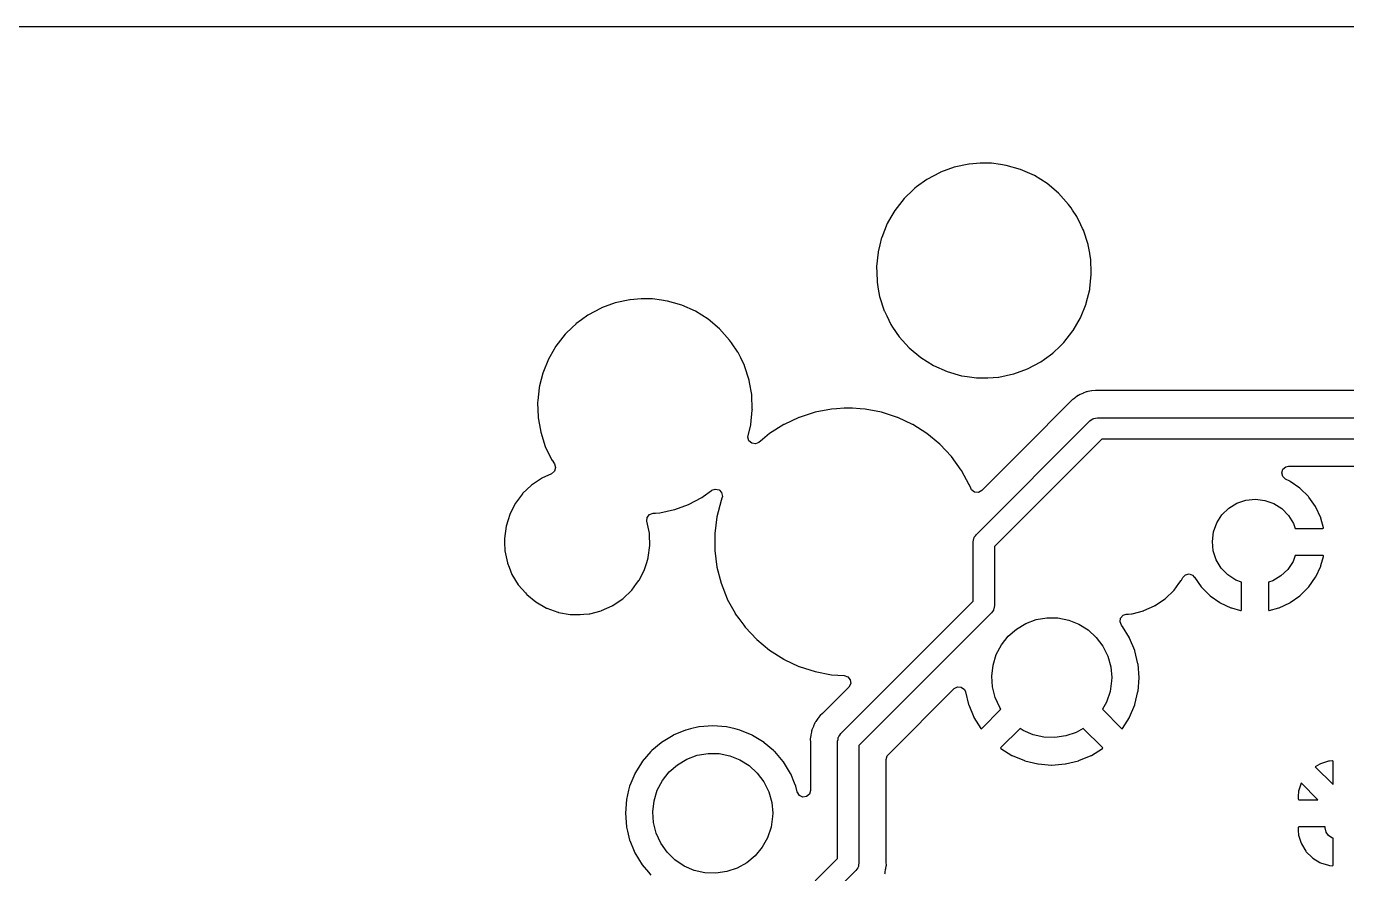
# Model space of a CAD drawing. Extents: x 3.12 to 9.98, y -5.38 to -1.32.
# Drawn here: x 4.094 to 5.068, y -2.044 to -1.42 of the extents above; entities that cross this region are included whole.
import ezdxf

# ---------------------------------------------------------------- set-up
doc = ezdxf.new("R2010")
doc.units = 0
doc.header["$MEASUREMENT"] = 0
doc.layers.add('BLACK', color=7, linetype='CONTINUOUS')

msp = doc.modelspace()

# ---------------------------------------------------------------- linework, layer by layer
at = {"layer": 'BLACK', "linetype": 'CONTINUOUS'}
for p, q in [((3.41035, -1.42002), (5.6972, -1.42002)), ((4.76776, -1.52759), (4.75799, -1.53278)), ((4.76792, -1.52753), (4.76776, -1.52759)), ((4.77799, -1.52386), (4.76792, -1.52753)), ((4.76792, -1.52753), (4.76792, -1.52753)), ((4.77815, -1.5238), (4.77799, -1.52386)), ((4.77799, -1.52386), (4.77799, -1.52386)), ((4.78897, -1.5215), (4.77815, -1.5238)), ((4.78914, -1.52149), (4.78897, -1.5215)), ((4.79715, -1.52093), (4.78914, -1.52149)), ((4.78914, -1.52149), (4.78914, -1.52149)), ((4.79724, -1.52093), (4.79715, -1.52093)), ((4.79715, -1.52093), (4.79715, -1.52093)), ((4.80553, -1.52093), (4.79724, -1.52093)), ((4.81226, -1.52187), (4.80553, -1.52093)), ((4.81631, -1.52244), (4.81226, -1.52187)), ((4.81648, -1.52246), (4.81631, -1.52244)), ((4.81631, -1.52244), (4.81631, -1.52244)), ((4.82711, -1.52551), (4.81648, -1.52246)), ((4.83721, -1.53001), (4.82711, -1.52551)), ((4.75041, -1.53829), (4.74905, -1.53928)), ((4.75785, -1.53288), (4.75041, -1.53829)), ((4.75799, -1.53278), (4.75785, -1.53288)), ((4.75785, -1.53288), (4.75785, -1.53288)), ((4.84659, -1.53587), (4.83721, -1.53001)), ((4.85506, -1.54298), (4.84659, -1.53587)), ((4.74109, -1.54696), (4.73428, -1.55567)), ((4.74816, -1.54013), (4.74109, -1.54696)), ((4.74892, -1.5394), (4.74816, -1.54013)), ((4.74905, -1.53928), (4.74892, -1.5394)), ((4.74892, -1.5394), (4.74892, -1.5394)), ((4.86246, -1.5512), (4.85506, -1.54298)), ((4.7342, -1.55582), (4.73144, -1.5606)), ((4.73428, -1.55567), (4.7342, -1.55582)), ((4.7342, -1.55582), (4.7342, -1.55582)), ((4.86426, -1.55385), (4.86246, -1.5512)), ((4.86527, -1.55535), (4.86426, -1.55385)), ((4.86855, -1.56022), (4.86527, -1.55535)), ((4.72875, -1.56525), (4.72461, -1.5755)), ((4.73144, -1.5606), (4.72875, -1.56525)), ((4.86865, -1.56037), (4.86855, -1.56022)), ((4.86855, -1.56022), (4.86855, -1.56022)), ((4.8702, -1.56355), (4.86865, -1.56037)), ((4.87281, -1.5689), (4.8702, -1.56355)), ((4.72457, -1.57567), (4.72324, -1.58099)), ((4.72461, -1.5755), (4.72457, -1.57567)), ((4.72457, -1.57567), (4.72457, -1.57567)), ((4.8735, -1.57031), (4.87281, -1.5689)), ((4.87691, -1.58082), (4.8735, -1.57031)), ((4.72192, -1.58641), (4.7208, -1.59706)), ((4.72194, -1.58624), (4.72192, -1.58641)), ((4.72192, -1.58641), (4.72192, -1.58641)), ((4.72324, -1.58099), (4.72194, -1.58624)), ((4.87694, -1.58099), (4.87691, -1.58082)), ((4.87802, -1.58712), (4.87694, -1.58099)), ((4.87812, -1.58766), (4.87802, -1.58712)), ((4.87883, -1.59171), (4.87812, -1.58766)), ((4.87884, -1.59189), (4.87883, -1.59171)), ((4.87918, -1.60155), (4.87884, -1.59189)), ((4.87884, -1.59189), (4.87884, -1.59189)), ((4.7208, -1.59706), (4.72078, -1.59723)), ((4.72078, -1.59723), (4.72079, -1.59741)), ((4.72079, -1.59741), (4.72092, -1.6011)), ((4.72079, -1.59741), (4.72079, -1.59741)), ((4.72092, -1.6011), (4.72117, -1.60829)), ((4.87812, -1.6132), (4.8792, -1.60294)), ((4.87922, -1.60277), (4.87918, -1.60155)), ((4.8792, -1.60294), (4.87922, -1.60277)), ((4.8792, -1.60294), (4.8792, -1.60294)), ((4.72117, -1.60829), (4.7212, -1.60846)), ((4.7212, -1.60846), (4.7212, -1.60846)), ((4.7212, -1.60846), (4.72213, -1.61376)), ((4.72213, -1.61376), (4.72309, -1.61918)), ((4.87552, -1.62398), (4.87802, -1.61393)), ((4.87802, -1.61393), (4.87806, -1.61376)), ((4.87802, -1.61393), (4.87802, -1.61393)), ((4.87806, -1.61376), (4.87812, -1.6132)), ((4.52799, -1.62386), (4.51792, -1.62753)), ((4.52815, -1.6238), (4.52799, -1.62386)), ((4.52799, -1.62386), (4.52799, -1.62386)), ((4.53897, -1.6215), (4.52815, -1.6238)), ((4.53914, -1.62149), (4.53897, -1.6215)), ((4.54715, -1.62093), (4.53914, -1.62149)), ((4.53914, -1.62149), (4.53914, -1.62149)), ((4.54724, -1.62093), (4.54715, -1.62093)), ((4.54715, -1.62093), (4.54715, -1.62093)), ((4.55553, -1.62093), (4.54724, -1.62093)), ((4.56226, -1.62187), (4.55553, -1.62093)), ((4.56631, -1.62244), (4.56226, -1.62187)), ((4.56648, -1.62246), (4.56631, -1.62244)), ((4.56631, -1.62244), (4.56631, -1.62244)), ((4.56665, -1.62251), (4.56648, -1.62246)), ((4.57102, -1.62377), (4.56665, -1.62251)), ((4.56665, -1.62251), (4.56665, -1.62251)), ((4.57711, -1.62551), (4.57102, -1.62377)), ((4.58721, -1.63001), (4.57711, -1.62551)), ((4.72309, -1.61918), (4.7265, -1.62969)), ((4.87125, -1.63475), (4.87539, -1.6245)), ((4.87539, -1.6245), (4.87552, -1.62398)), ((4.50785, -1.63288), (4.50317, -1.63629)), ((4.50799, -1.63278), (4.50785, -1.63288)), ((4.50785, -1.63288), (4.50785, -1.63288)), ((4.51776, -1.62759), (4.50799, -1.63278)), ((4.51792, -1.62753), (4.51776, -1.62759)), ((4.51792, -1.62753), (4.51792, -1.62753)), ((4.59659, -1.63587), (4.58721, -1.63001)), ((4.60506, -1.64298), (4.59659, -1.63587)), ((4.7265, -1.62969), (4.72658, -1.62985)), ((4.72658, -1.62985), (4.72658, -1.62985)), ((4.72658, -1.62985), (4.7283, -1.63339)), ((4.7283, -1.63339), (4.73135, -1.63963)), ((4.8658, -1.64418), (4.87116, -1.6349)), ((4.87116, -1.6349), (4.87125, -1.63475)), ((4.49665, -1.64159), (4.49109, -1.64696)), ((4.49892, -1.6394), (4.49665, -1.64159)), ((4.49905, -1.63928), (4.49892, -1.6394)), ((4.49892, -1.6394), (4.49892, -1.6394)), ((4.50317, -1.63629), (4.49905, -1.63928)), ((4.61246, -1.6512), (4.60506, -1.64298)), ((4.73135, -1.63963), (4.73145, -1.63978)), ((4.73145, -1.63978), (4.73145, -1.63978)), ((4.73145, -1.63978), (4.73267, -1.64159)), ((4.73267, -1.64159), (4.73754, -1.6488)), ((4.85891, -1.65304), (4.86572, -1.64433)), ((4.86572, -1.64433), (4.8658, -1.64418)), ((4.8658, -1.64418), (4.8658, -1.64418)), ((4.49109, -1.64696), (4.48428, -1.65567)), ((4.61379, -1.65316), (4.61246, -1.6512)), ((4.61855, -1.66022), (4.61379, -1.65316)), ((4.73754, -1.6488), (4.74494, -1.65702)), ((4.85618, -1.65567), (4.85891, -1.65304)), ((4.47972, -1.66359), (4.47875, -1.66525)), ((4.4842, -1.65582), (4.47972, -1.66359)), ((4.48428, -1.65567), (4.4842, -1.65582)), ((4.4842, -1.65582), (4.4842, -1.65582)), ((4.61865, -1.66037), (4.61855, -1.66022)), ((4.61855, -1.66022), (4.61855, -1.66022)), ((4.62061, -1.6644), (4.61865, -1.66037)), ((4.62338, -1.67006), (4.62061, -1.6644)), ((4.74494, -1.65702), (4.75341, -1.66413)), ((4.75341, -1.66413), (4.76279, -1.66999)), ((4.84472, -1.66525), (4.85081, -1.66082)), ((4.85081, -1.66082), (4.85095, -1.66072)), ((4.85081, -1.66082), (4.85081, -1.66082)), ((4.85095, -1.66072), (4.85111, -1.66057)), ((4.85111, -1.66057), (4.85618, -1.65567)), ((4.47875, -1.66525), (4.47461, -1.6755)), ((4.6235, -1.67031), (4.62338, -1.67006)), ((4.62691, -1.68082), (4.6235, -1.67031)), ((4.76279, -1.66999), (4.77289, -1.67449)), ((4.77289, -1.67449), (4.78352, -1.67754)), ((4.82201, -1.67614), (4.83208, -1.67247)), ((4.83208, -1.67247), (4.83224, -1.67241)), ((4.83208, -1.67247), (4.83208, -1.67247)), ((4.83224, -1.67241), (4.84201, -1.66722)), ((4.84201, -1.66722), (4.84472, -1.66525)), ((4.47457, -1.67567), (4.47228, -1.68486)), ((4.47461, -1.6755), (4.47457, -1.67567)), ((4.47457, -1.67567), (4.47457, -1.67567)), ((4.6272, -1.68245), (4.62691, -1.68082)), ((4.62878, -1.69143), (4.6272, -1.68245)), ((4.78352, -1.67754), (4.78369, -1.67756)), ((4.78369, -1.67756), (4.78369, -1.67756)), ((4.78369, -1.67756), (4.78774, -1.67813)), ((4.78774, -1.67813), (4.79447, -1.67907)), ((4.79447, -1.67907), (4.80276, -1.67907)), ((4.80276, -1.67907), (4.80285, -1.67907)), ((4.80285, -1.67907), (4.81086, -1.67851)), ((4.80285, -1.67907), (4.80285, -1.67907)), ((4.81086, -1.67851), (4.81103, -1.6785)), ((4.81086, -1.67851), (4.81086, -1.67851)), ((4.81103, -1.6785), (4.82185, -1.6762)), ((4.82185, -1.6762), (4.82201, -1.67614)), ((4.82201, -1.67614), (4.82201, -1.67614)), ((4.47192, -1.68641), (4.47095, -1.69566)), ((4.47194, -1.68624), (4.47192, -1.68641)), ((4.47192, -1.68641), (4.47192, -1.68641)), ((4.47228, -1.68486), (4.47194, -1.68624)), ((4.62883, -1.69171), (4.62878, -1.69143)), ((4.62884, -1.69189), (4.62883, -1.69171)), ((4.6292, -1.70224), (4.62884, -1.69189)), ((4.62884, -1.69189), (4.62884, -1.69189)), ((4.86716, -1.69383), (4.86625, -1.69446)), ((4.86737, -1.69368), (4.86716, -1.69383)), ((4.86913, -1.69233), (4.86737, -1.69368)), ((4.86936, -1.69215), (4.86913, -1.69233)), ((4.86913, -1.69233), (4.86913, -1.69233)), ((4.86964, -1.69203), (4.86936, -1.69215)), ((4.86973, -1.69197), (4.86964, -1.69203)), ((4.87031, -1.69165), (4.86973, -1.69197)), ((4.8704, -1.6916), (4.87031, -1.69165)), ((4.87065, -1.69143), (4.8704, -1.6916)), ((4.87093, -1.69133), (4.87065, -1.69143)), ((4.87234, -1.69079), (4.87093, -1.69133)), ((4.87093, -1.69133), (4.87093, -1.69133)), ((4.873, -1.69054), (4.87234, -1.69079)), ((4.87324, -1.69044), (4.873, -1.69054)), ((4.87555, -1.68943), (4.87324, -1.69044)), ((4.87584, -1.68938), (4.87555, -1.68943)), ((4.87594, -1.68935), (4.87584, -1.68938)), ((4.87658, -1.68918), (4.87594, -1.68935)), ((4.87669, -1.68915), (4.87658, -1.68918)), ((4.87697, -1.68904), (4.87669, -1.68915)), ((4.87946, -1.68874), (4.87697, -1.68904)), ((4.87972, -1.6887), (4.87946, -1.68874)), ((4.8822, -1.68827), (4.87972, -1.6887)), ((4.8825, -1.68829), (4.8822, -1.68827)), ((4.88447, -1.68843), (4.8825, -1.68829)), ((4.8825, -1.68829), (4.8825, -1.68829)), ((4.88481, -1.68844), (4.88447, -1.68843)), ((5.82038, -1.68844), (4.88481, -1.68844)), ((4.47095, -1.69566), (4.47078, -1.69723)), ((4.47078, -1.69723), (4.47079, -1.69741)), ((4.47079, -1.69741), (4.47079, -1.69741)), ((4.47079, -1.69741), (4.47114, -1.70767)), ((4.6281, -1.71343), (4.6292, -1.70294)), ((4.62922, -1.70277), (4.6292, -1.70224)), ((4.6292, -1.70294), (4.62922, -1.70277)), ((4.6292, -1.70294), (4.6292, -1.70294)), ((4.68763, -1.70206), (4.67545, -1.70439)), ((4.69131, -1.70183), (4.68763, -1.70206)), ((4.69683, -1.70149), (4.69131, -1.70183)), ((4.6969, -1.70148), (4.69683, -1.70149)), ((4.69683, -1.70149), (4.69683, -1.70149)), ((4.7031, -1.70148), (4.6969, -1.70148)), ((4.70317, -1.70149), (4.7031, -1.70148)), ((4.70869, -1.70183), (4.70317, -1.70149)), ((4.70317, -1.70149), (4.70317, -1.70149)), ((4.71237, -1.70206), (4.70869, -1.70183)), ((4.72455, -1.70439), (4.71237, -1.70206)), ((4.86326, -1.69729), (4.8307, -1.72985)), ((4.86345, -1.69709), (4.86326, -1.69729)), ((4.86489, -1.69548), (4.86345, -1.69709)), ((4.86509, -1.69525), (4.86489, -1.69548)), ((4.86489, -1.69548), (4.86489, -1.69548)), ((4.86561, -1.69489), (4.86509, -1.69525)), ((4.86625, -1.69446), (4.86561, -1.69489)), ((4.47114, -1.70767), (4.47117, -1.70829)), ((4.47117, -1.70829), (4.4712, -1.70846)), ((4.4712, -1.70846), (4.4712, -1.70846)), ((4.4712, -1.70846), (4.47213, -1.71376)), ((4.47213, -1.71376), (4.47309, -1.71918)), ((4.62802, -1.71393), (4.62806, -1.71376)), ((4.62806, -1.71376), (4.6281, -1.71343)), ((4.65244, -1.7135), (4.64198, -1.72014)), ((4.65258, -1.71343), (4.65244, -1.7135)), ((4.65259, -1.71343), (4.65258, -1.71343)), ((4.66352, -1.70828), (4.65259, -1.71343)), ((4.66366, -1.70822), (4.66352, -1.70828)), ((4.66352, -1.70828), (4.66352, -1.70828)), ((4.67545, -1.70439), (4.66366, -1.70822)), ((4.73634, -1.70822), (4.72455, -1.70439)), ((4.73648, -1.70828), (4.73634, -1.70822)), ((4.74741, -1.71343), (4.73648, -1.70828)), ((4.73648, -1.70828), (4.73648, -1.70828)), ((4.74742, -1.71343), (4.74741, -1.71343)), ((4.74756, -1.7135), (4.74742, -1.71343)), ((4.75802, -1.72014), (4.74756, -1.7135)), ((4.79443, -1.79443), (4.87811, -1.71075)), ((4.87811, -1.71075), (4.87922, -1.71006)), ((4.87922, -1.71006), (4.88025, -1.70924)), ((4.88025, -1.70924), (4.88069, -1.70914)), ((4.88069, -1.70914), (4.88108, -1.7089)), ((4.88108, -1.7089), (4.88239, -1.70875)), ((4.88239, -1.70875), (4.88367, -1.70846)), ((4.88367, -1.70846), (5.83072, -1.70846)), ((4.47309, -1.71918), (4.4765, -1.72969)), ((4.62595, -1.72274), (4.6261, -1.72166)), ((4.62668, -1.72544), (4.62595, -1.72274)), ((4.6261, -1.72166), (4.62802, -1.71393)), ((4.62802, -1.71393), (4.62802, -1.71393)), ((4.64198, -1.72014), (4.63671, -1.7245)), ((4.76757, -1.72804), (4.75802, -1.72014)), ((4.4765, -1.72969), (4.48135, -1.73963)), ((4.62875, -1.72732), (4.62668, -1.72544)), ((4.6315, -1.72778), (4.62875, -1.72732)), ((4.63407, -1.72668), (4.6315, -1.72778)), ((4.63671, -1.7245), (4.63407, -1.72668)), ((4.77606, -1.73708), (4.76757, -1.72804)), ((4.8307, -1.72985), (4.79842, -1.76213)), ((4.88693, -1.72421), (4.80787, -1.80326)), ((5.83399, -1.72421), (4.88693, -1.72421)), ((4.48135, -1.73963), (4.48145, -1.73978)), ((4.48145, -1.73978), (4.48145, -1.73978)), ((4.48145, -1.73978), (4.48327, -1.74247)), ((4.48327, -1.74247), (4.48411, -1.74514)), ((4.78335, -1.74711), (4.77606, -1.73708)), ((4.48119, -1.74977), (4.47388, -1.75307)), ((4.48339, -1.74784), (4.48119, -1.74977)), ((4.48411, -1.74514), (4.48339, -1.74784)), ((4.78342, -1.74724), (4.78335, -1.74711)), ((4.78924, -1.75783), (4.78342, -1.74724)), ((4.78342, -1.74724), (4.78342, -1.74724)), ((5.01966, -1.74915), (5.02047, -1.74647)), ((5.02042, -1.75183), (5.01966, -1.74915)), ((5.02252, -1.75368), (5.02042, -1.75183)), ((5.02047, -1.74647), (5.02259, -1.74466)), ((5.02259, -1.74466), (5.02462, -1.74423)), ((5.02462, -1.74423), (5.27534, -1.74423)), ((4.46634, -1.75814), (4.45977, -1.76441)), ((4.47082, -1.75512), (4.46634, -1.75814)), ((4.4737, -1.75318), (4.47082, -1.75512)), ((4.47388, -1.75307), (4.4737, -1.75318)), ((4.4737, -1.75318), (4.4737, -1.75318)), ((4.59284, -1.76662), (4.59901, -1.76213)), ((4.59901, -1.76213), (4.59926, -1.76195)), ((4.59926, -1.76195), (4.6019, -1.76101)), ((4.6019, -1.76101), (4.60462, -1.76164)), ((4.60462, -1.76164), (4.60657, -1.76365)), ((4.78932, -1.75797), (4.78924, -1.75783)), ((4.78938, -1.75811), (4.78932, -1.75797)), ((4.7903, -1.76045), (4.78938, -1.75811)), ((4.78938, -1.75811), (4.78938, -1.75811)), ((4.79094, -1.7616), (4.7903, -1.76045)), ((4.79318, -1.76327), (4.79094, -1.7616)), ((4.79842, -1.76213), (4.79597, -1.76347)), ((5.02565, -1.75514), (5.02252, -1.75368)), ((5.02602, -1.75536), (5.02565, -1.75514)), ((5.03305, -1.76028), (5.02602, -1.75536)), ((5.03338, -1.76055), (5.03305, -1.76028)), ((5.03945, -1.76662), (5.03338, -1.76055)), ((4.45425, -1.77188), (4.4521, -1.77612)), ((4.45435, -1.7717), (4.45425, -1.77188)), ((4.45463, -1.77132), (4.45435, -1.7717)), ((4.45965, -1.76458), (4.45463, -1.77132)), ((4.45977, -1.76441), (4.45965, -1.76458)), ((4.58224, -1.77241), (4.59201, -1.76722)), ((4.59201, -1.76722), (4.59284, -1.76662)), ((4.60612, -1.7695), (4.60303, -1.7815)), ((4.60679, -1.76779), (4.60612, -1.7695)), ((4.60657, -1.76365), (4.60712, -1.76639)), ((4.60712, -1.76639), (4.60679, -1.76779)), ((4.79597, -1.76347), (4.79318, -1.76327)), ((4.98061, -1.77518), (4.98659, -1.7715)), ((4.98659, -1.7715), (4.99324, -1.76924)), ((4.99324, -1.76924), (5.00022, -1.7685)), ((5.00022, -1.7685), (5.00719, -1.76934)), ((5.00719, -1.76934), (5.01381, -1.77169)), ((5.01381, -1.77169), (5.01974, -1.77545)), ((5.03972, -1.76695), (5.03945, -1.76662)), ((5.04464, -1.77398), (5.03972, -1.76695)), ((4.45023, -1.77979), (4.44901, -1.78372)), ((4.4521, -1.77612), (4.45023, -1.77979)), ((4.55172, -1.78203), (4.55341, -1.7798)), ((4.55341, -1.7798), (4.55601, -1.77885)), ((4.55601, -1.77885), (4.55777, -1.77872)), ((4.55777, -1.77872), (4.56086, -1.77851)), ((4.56086, -1.77851), (4.56103, -1.7785)), ((4.56086, -1.77851), (4.56086, -1.77851)), ((4.56103, -1.7785), (4.57185, -1.7762)), ((4.57185, -1.7762), (4.57201, -1.77614)), ((4.57201, -1.77614), (4.58208, -1.77247)), ((4.57201, -1.77614), (4.57201, -1.77614)), ((4.58208, -1.77247), (4.58224, -1.77241)), ((4.58208, -1.77247), (4.58208, -1.77247)), ((4.60303, -1.7815), (4.60148, -1.7938)), ((4.97179, -1.786), (4.97559, -1.78009)), ((4.97559, -1.78009), (4.98061, -1.77518)), ((5.01974, -1.77545), (5.02468, -1.78044)), ((5.02468, -1.78044), (5.0284, -1.78639)), ((5.04486, -1.77435), (5.04464, -1.77398)), ((5.04848, -1.78212), (5.04486, -1.77435)), ((4.44754, -1.78847), (4.44635, -1.79747)), ((4.4476, -1.78827), (4.44754, -1.78847)), ((4.44901, -1.78372), (4.4476, -1.78826)), ((4.4476, -1.78826), (4.4476, -1.78827)), ((4.5515, -1.78481), (4.55172, -1.78203)), ((4.55331, -1.79345), (4.5515, -1.78481)), ((4.96939, -1.79259), (4.97179, -1.786)), ((5.0284, -1.78639), (5.02966, -1.79)), ((5.02966, -1.79), (5.04992, -1.79)), ((5.04863, -1.78253), (5.04848, -1.78212)), ((5.0505, -1.78951), (5.04863, -1.78253)), ((5.04992, -1.79), (5.05045, -1.78984)), ((5.05045, -1.78984), (5.0505, -1.78951)), ((4.44635, -1.79747), (4.44635, -1.79768)), ((4.44635, -1.79768), (4.44635, -1.79768)), ((4.44635, -1.79768), (4.44645, -1.80016)), ((4.44645, -1.80016), (4.44669, -1.80655)), ((4.55346, -1.79726), (4.55331, -1.79345)), ((4.55356, -1.8), (4.55346, -1.79726)), ((4.55365, -1.80253), (4.55356, -1.8)), ((4.60148, -1.7938), (4.60148, -1.8062)), ((4.79213, -1.79999), (4.79242, -1.7987)), ((4.79213, -1.84354), (4.79213, -1.79999)), ((4.79242, -1.7987), (4.79257, -1.7974)), ((4.79257, -1.7974), (4.79281, -1.79701)), ((4.79281, -1.79701), (4.79291, -1.79657)), ((4.79291, -1.79657), (4.79373, -1.79555)), ((4.79373, -1.79555), (4.79443, -1.79443)), ((4.96851, -1.79956), (4.96939, -1.79259)), ((4.96919, -1.80655), (4.96851, -1.79956)), ((4.44669, -1.80655), (4.44855, -1.81544)), ((4.55246, -1.81153), (4.55365, -1.80253)), ((4.60148, -1.8062), (4.60303, -1.8185)), ((4.80787, -1.80326), (4.80787, -1.84681)), ((4.97141, -1.81321), (4.96919, -1.80655)), ((5.02968, -1.81), (5.02801, -1.8144)), ((5.05012, -1.81), (5.02968, -1.81)), ((5.04863, -1.81747), (5.05045, -1.81069)), ((5.05044, -1.81013), (5.05012, -1.81)), ((5.05045, -1.81069), (5.05044, -1.81013)), ((4.44855, -1.81544), (4.44863, -1.81563)), ((4.44863, -1.81563), (4.44863, -1.81563)), ((4.44863, -1.81563), (4.44976, -1.8185)), ((4.44976, -1.8185), (4.45189, -1.82388)), ((4.54787, -1.82393), (4.54967, -1.8204)), ((4.54967, -1.8204), (4.54977, -1.82021)), ((4.54967, -1.8204), (4.54967, -1.8204)), ((4.54977, -1.82021), (4.55131, -1.81523)), ((4.55131, -1.81523), (4.5524, -1.81174)), ((4.5524, -1.81173), (4.55246, -1.81153)), ((4.5524, -1.81174), (4.5524, -1.81173)), ((4.60303, -1.8185), (4.60612, -1.8305)), ((4.97505, -1.81922), (4.97141, -1.81321)), ((4.97992, -1.82427), (4.97505, -1.81922)), ((5.02413, -1.82025), (5.01904, -1.82509)), ((5.02801, -1.8144), (5.02413, -1.82025)), ((5.04486, -1.82565), (5.04848, -1.81788)), ((5.04848, -1.81788), (5.04863, -1.81747)), ((4.45189, -1.82388), (4.4566, -1.83165)), ((4.54384, -1.83073), (4.54553, -1.82847)), ((4.54553, -1.82847), (4.54565, -1.8283)), ((4.54553, -1.82847), (4.54553, -1.82847)), ((4.54565, -1.8283), (4.54787, -1.82393)), ((4.60612, -1.8305), (4.61068, -1.84203)), ((4.94384, -1.83073), (4.94553, -1.82847)), ((4.94553, -1.82847), (4.94565, -1.8283)), ((4.94553, -1.82847), (4.94553, -1.82847)), ((4.94565, -1.8283), (4.94575, -1.82812)), ((4.94575, -1.82812), (4.94667, -1.8263)), ((4.94575, -1.82812), (4.94575, -1.82812)), ((4.94667, -1.8263), (4.94858, -1.82427)), ((4.94858, -1.82427), (4.9513, -1.8236)), ((4.9513, -1.8236), (4.95394, -1.8245)), ((4.95394, -1.8245), (4.9552, -1.82587)), ((4.9552, -1.82587), (4.95523, -1.82585)), ((4.95523, -1.82585), (4.96028, -1.83305)), ((4.9858, -1.82811), (4.97992, -1.82427)), ((4.99, -1.82968), (4.9858, -1.82811)), ((4.99, -1.85012), (4.99, -1.82968)), ((5.01301, -1.82868), (5.01, -1.82966)), ((5.01, -1.82966), (5.01, -1.84992)), ((5.01904, -1.82509), (5.01301, -1.82868)), ((5.03972, -1.83305), (5.04464, -1.82602)), ((5.04464, -1.82602), (5.04486, -1.82565)), ((4.4566, -1.83165), (4.45674, -1.83181)), ((4.45674, -1.83181), (4.46178, -1.83762)), ((4.46178, -1.83762), (4.46255, -1.83851)), ((4.46255, -1.83851), (4.46278, -1.83869)), ((4.46278, -1.83869), (4.46941, -1.84413)), ((4.53366, -1.84186), (4.54023, -1.83559)), ((4.54023, -1.83559), (4.54384, -1.83073)), ((4.93366, -1.84186), (4.94023, -1.83559)), ((4.94023, -1.83559), (4.94384, -1.83073)), ((4.96028, -1.83305), (4.96055, -1.83338)), ((4.96055, -1.83338), (4.96662, -1.83945)), ((4.96662, -1.83945), (4.96695, -1.83972)), ((4.96695, -1.83972), (4.97398, -1.84464)), ((5.02602, -1.84464), (5.03305, -1.83972)), ((5.03305, -1.83972), (5.03338, -1.83945)), ((5.03338, -1.83945), (5.03945, -1.83338)), ((5.03945, -1.83338), (5.03972, -1.83305)), ((4.46941, -1.84413), (4.46941, -1.84413)), ((4.46941, -1.84413), (4.46958, -1.84427)), ((4.46958, -1.84427), (4.47747, -1.84876)), ((4.47747, -1.84876), (4.47767, -1.84883)), ((4.47767, -1.84883), (4.47767, -1.84883)), ((4.47767, -1.84883), (4.48581, -1.85179)), ((4.51803, -1.85058), (4.52593, -1.84702)), ((4.52593, -1.84702), (4.52612, -1.84693)), ((4.52612, -1.84693), (4.5263, -1.84682)), ((4.5263, -1.84682), (4.53095, -1.84368)), ((4.5263, -1.84682), (4.5263, -1.84682)), ((4.53095, -1.84368), (4.53366, -1.84186)), ((4.61068, -1.84203), (4.61076, -1.84217)), ((4.61076, -1.84217), (4.61076, -1.84217)), ((4.61076, -1.84217), (4.61644, -1.85251)), ((4.69443, -1.94123), (4.79213, -1.84354)), ((4.80719, -1.84978), (4.80709, -1.85022)), ((4.80743, -1.8494), (4.80719, -1.84978)), ((4.80758, -1.84809), (4.80743, -1.8494)), ((4.80787, -1.84681), (4.80758, -1.84809)), ((4.91803, -1.85058), (4.92593, -1.84702)), ((4.92593, -1.84702), (4.92612, -1.84693)), ((4.92612, -1.84693), (4.9263, -1.84682)), ((4.9263, -1.84682), (4.93095, -1.84368)), ((4.9263, -1.84682), (4.9263, -1.84682)), ((4.93095, -1.84368), (4.93366, -1.84186)), ((4.97398, -1.84464), (4.97435, -1.84486)), ((4.97435, -1.84486), (4.98212, -1.84848)), ((4.98212, -1.84848), (4.98253, -1.84863)), ((4.98253, -1.84863), (4.98931, -1.85045)), ((4.98987, -1.85044), (4.99, -1.85012)), ((5.01, -1.84992), (5.01016, -1.85045)), ((5.01049, -1.8505), (5.01747, -1.84863)), ((5.01747, -1.84863), (5.01788, -1.84848)), ((5.01788, -1.84848), (5.02565, -1.84486)), ((5.02565, -1.84486), (5.02602, -1.84464)), ((4.48581, -1.85179), (4.48581, -1.85179)), ((4.48581, -1.85179), (4.48601, -1.85186)), ((4.48601, -1.85186), (4.48621, -1.8519)), ((4.48621, -1.8519), (4.48621, -1.8519)), ((4.48621, -1.8519), (4.49478, -1.85345)), ((4.49478, -1.85345), (4.49478, -1.85345)), ((4.49478, -1.85345), (4.49495, -1.85347)), ((4.49495, -1.85347), (4.49564, -1.85351)), ((4.49564, -1.85351), (4.49584, -1.85352)), ((4.49584, -1.85352), (4.49584, -1.85352)), ((4.49584, -1.85352), (4.4959, -1.85352)), ((4.4959, -1.85352), (4.50228, -1.85352)), ((4.50228, -1.85352), (4.50493, -1.85329)), ((4.50493, -1.85329), (4.50884, -1.85296)), ((4.50884, -1.85296), (4.50905, -1.85295)), ((4.50884, -1.85296), (4.50884, -1.85296)), ((4.50905, -1.85295), (4.50925, -1.85289)), ((4.50925, -1.85289), (4.51764, -1.85072)), ((4.50925, -1.85289), (4.50925, -1.85289)), ((4.51764, -1.85072), (4.51784, -1.85066)), ((4.51764, -1.85072), (4.51764, -1.85072)), ((4.51784, -1.85066), (4.51803, -1.85058)), ((4.51803, -1.85058), (4.51803, -1.85058)), ((4.61644, -1.85251), (4.61665, -1.85289)), ((4.61665, -1.85289), (4.61923, -1.85644)), ((4.61923, -1.85644), (4.62287, -1.86145)), ((4.80557, -1.85236), (4.70787, -1.95006)), ((4.80627, -1.85125), (4.80557, -1.85236)), ((4.80709, -1.85022), (4.80627, -1.85125)), ((4.83095, -1.86006), (4.83855, -1.85726)), ((4.83855, -1.85726), (4.84653, -1.85589)), ((4.84653, -1.85589), (4.85463, -1.85599)), ((4.85463, -1.85599), (4.86257, -1.85757)), ((4.86257, -1.85757), (4.87009, -1.86057)), ((4.90043, -1.85891), (4.90085, -1.85614)), ((4.90158, -1.86146), (4.90043, -1.85891)), ((4.90085, -1.85614), (4.9027, -1.85405)), ((4.9027, -1.85405), (4.90493, -1.85329)), ((4.90493, -1.85329), (4.90657, -1.85316)), ((4.90657, -1.85316), (4.90884, -1.85296)), ((4.90884, -1.85296), (4.90905, -1.85295)), ((4.90884, -1.85296), (4.90884, -1.85296)), ((4.90905, -1.85295), (4.90925, -1.85289)), ((4.90925, -1.85289), (4.91764, -1.85072)), ((4.90925, -1.85289), (4.90925, -1.85289)), ((4.91764, -1.85072), (4.91784, -1.85066)), ((4.91764, -1.85072), (4.91764, -1.85072)), ((4.91784, -1.85066), (4.91803, -1.85058)), ((4.91803, -1.85058), (4.91803, -1.85058)), ((4.98931, -1.85045), (4.98987, -1.85044)), ((5.01016, -1.85045), (5.01049, -1.8505)), ((4.62287, -1.86145), (4.62394, -1.86292)), ((4.62394, -1.86292), (4.63243, -1.87196)), ((4.81289, -1.8759), (4.8179, -1.86954)), ((4.8179, -1.86954), (4.82399, -1.8642)), ((4.82399, -1.8642), (4.83095, -1.86006)), ((4.87009, -1.86057), (4.87694, -1.86489)), ((4.87694, -1.86489), (4.88288, -1.87039)), ((4.90201, -1.86197), (4.90158, -1.86146)), ((4.90224, -1.86228), (4.90201, -1.86197)), ((4.90732, -1.87057), (4.90224, -1.86228)), ((4.63243, -1.87196), (4.64198, -1.87986)), ((4.80912, -1.88307), (4.81289, -1.8759)), ((4.88288, -1.87039), (4.88773, -1.87688)), ((4.88773, -1.87688), (4.89131, -1.88414)), ((4.9075, -1.87092), (4.90732, -1.87057)), ((4.91122, -1.8799), (4.9075, -1.87092)), ((4.64198, -1.87986), (4.65244, -1.8865)), ((4.65244, -1.8865), (4.65258, -1.88657)), ((4.65258, -1.88657), (4.65259, -1.88657)), ((4.65259, -1.88657), (4.66352, -1.89172)), ((4.80672, -1.8908), (4.80912, -1.88307)), ((4.89131, -1.88414), (4.89351, -1.89194)), ((4.91134, -1.88027), (4.91122, -1.8799)), ((4.91361, -1.88973), (4.91134, -1.88027)), ((4.66352, -1.89172), (4.66352, -1.89172)), ((4.66352, -1.89172), (4.66366, -1.89178)), ((4.66366, -1.89178), (4.67545, -1.89561)), ((4.67545, -1.89561), (4.68763, -1.89794)), ((4.68763, -1.89794), (4.6969, -1.89852)), ((4.6969, -1.89852), (4.69698, -1.89852)), ((4.69698, -1.89852), (4.69701, -1.89852)), ((4.69701, -1.89852), (4.69967, -1.89939)), ((4.80577, -1.89884), (4.80672, -1.8908)), ((4.89351, -1.89194), (4.89425, -1.9)), ((4.91367, -1.89011), (4.91361, -1.88973)), ((4.91443, -1.89981), (4.91367, -1.89011)), ((4.70036, -1.90699), (4.68108, -1.92627)), ((4.69967, -1.89939), (4.70143, -1.90156)), ((4.70174, -1.90434), (4.70036, -1.90699)), ((4.70143, -1.90156), (4.70174, -1.90434)), ((4.72935, -1.9569), (4.77811, -1.90813)), ((4.77811, -1.90813), (4.78056, -1.90679)), ((4.78056, -1.90679), (4.78335, -1.90699)), ((4.78335, -1.90699), (4.78559, -1.90867)), ((4.80629, -1.90692), (4.80577, -1.89884)), ((4.80829, -1.91477), (4.80629, -1.90692)), ((4.89419, -1.90232), (4.89303, -1.91033)), ((4.89425, -1.9), (4.89419, -1.90232)), ((4.91367, -1.90989), (4.91443, -1.90019)), ((4.91443, -1.90019), (4.91443, -1.89981)), ((4.78559, -1.90867), (4.78644, -1.91048)), ((4.78644, -1.91048), (4.78866, -1.91973)), ((4.81168, -1.92212), (4.80829, -1.91477)), ((4.89042, -1.918), (4.88745, -1.92331)), ((4.89303, -1.91033), (4.89042, -1.918)), ((4.91134, -1.91973), (4.91361, -1.91027)), ((4.91361, -1.91027), (4.91367, -1.90989)), ((4.67912, -1.928), (4.67811, -1.92943)), ((4.68084, -1.9265), (4.67912, -1.928)), ((4.68108, -1.92627), (4.68084, -1.9265)), ((4.78866, -1.91973), (4.78878, -1.9201)), ((4.78878, -1.9201), (4.7925, -1.92908)), ((4.79836, -1.9375), (4.81253, -1.92333)), ((4.81253, -1.92333), (4.81168, -1.92212)), ((4.88745, -1.92331), (4.90158, -1.93744)), ((4.9075, -1.92908), (4.91122, -1.9201)), ((4.91122, -1.9201), (4.91134, -1.91973)), ((4.58973, -1.93637), (4.58353, -1.93786)), ((4.58991, -1.93633), (4.58973, -1.93637)), ((4.58973, -1.93637), (4.58973, -1.93637)), ((4.6, -1.93553), (4.58991, -1.93633)), ((4.61009, -1.93633), (4.6, -1.93553)), ((4.61027, -1.93637), (4.61009, -1.93633)), ((4.61647, -1.93786), (4.61027, -1.93637)), ((4.61027, -1.93637), (4.61027, -1.93637)), ((4.67422, -1.9361), (4.67319, -1.93839)), ((4.67432, -1.93586), (4.67422, -1.9361)), ((4.67513, -1.9338), (4.67432, -1.93586)), ((4.67524, -1.93352), (4.67513, -1.9338)), ((4.67513, -1.9338), (4.67513, -1.9338)), ((4.67541, -1.93327), (4.67524, -1.93352)), ((4.67546, -1.93318), (4.67541, -1.93327)), ((4.67579, -1.9326), (4.67546, -1.93318)), ((4.67584, -1.93251), (4.67579, -1.9326)), ((4.67597, -1.93224), (4.67584, -1.93251)), ((4.67752, -1.93026), (4.67597, -1.93224)), ((4.67767, -1.93005), (4.67752, -1.93026)), ((4.67811, -1.92943), (4.67767, -1.93005)), ((4.7925, -1.92908), (4.79268, -1.92943)), ((4.79268, -1.92943), (4.79764, -1.93753)), ((4.79764, -1.93753), (4.79796, -1.93773)), ((4.79796, -1.93773), (4.79836, -1.9375)), ((4.82671, -1.93743), (4.81256, -1.95158)), ((4.82889, -1.93889), (4.82671, -1.93743)), ((4.87331, -1.93745), (4.868, -1.94042)), ((4.8875, -1.95164), (4.87331, -1.93745)), ((4.90158, -1.93744), (4.90212, -1.93773)), ((4.90212, -1.93773), (4.90232, -1.93759)), ((4.90232, -1.93759), (4.90732, -1.92943)), ((4.90732, -1.92943), (4.9075, -1.92908)), ((4.57073, -1.94256), (4.56211, -1.94784)), ((4.57091, -1.94248), (4.57073, -1.94256)), ((4.5799, -1.93876), (4.57091, -1.94248)), ((4.57091, -1.94248), (4.57091, -1.94248)), ((4.58008, -1.93869), (4.5799, -1.93876)), ((4.5799, -1.93876), (4.5799, -1.93876)), ((4.58353, -1.93786), (4.58008, -1.93869)), ((4.61992, -1.93869), (4.61647, -1.93786)), ((4.6201, -1.93876), (4.61992, -1.93869)), ((4.62909, -1.94248), (4.6201, -1.93876)), ((4.6201, -1.93876), (4.6201, -1.93876)), ((4.62927, -1.94256), (4.62909, -1.94248)), ((4.62909, -1.94248), (4.62909, -1.94248)), ((4.63789, -1.94784), (4.62927, -1.94256)), ((4.67242, -1.94256), (4.67196, -1.94503)), ((4.67196, -1.94503), (4.67197, -1.94533)), ((4.67197, -1.94533), (4.67197, -1.94533)), ((4.67197, -1.94533), (4.6721, -1.94748)), ((4.6721, -1.94748), (4.67211, -1.94777)), ((4.67246, -1.9423), (4.67242, -1.94256)), ((4.67275, -1.94011), (4.67246, -1.9423)), ((4.67278, -1.93981), (4.67275, -1.94011)), ((4.67275, -1.94011), (4.67275, -1.94011)), ((4.67289, -1.93953), (4.67278, -1.93981)), ((4.67292, -1.93943), (4.67289, -1.93953)), ((4.6731, -1.93879), (4.67292, -1.93943)), ((4.67313, -1.93869), (4.6731, -1.93879)), ((4.67319, -1.93839), (4.67313, -1.93869)), ((4.69213, -1.94678), (4.69242, -1.9455)), ((4.69213, -2.03344), (4.69213, -1.94678)), ((4.69242, -1.9455), (4.69257, -1.94419)), ((4.69257, -1.94419), (4.69281, -1.94381)), ((4.69281, -1.94381), (4.69291, -1.94337)), ((4.69291, -1.94337), (4.69373, -1.94234)), ((4.69373, -1.94234), (4.69443, -1.94123)), ((4.83633, -1.94208), (4.82889, -1.93889)), ((4.84422, -1.94387), (4.83633, -1.94208)), ((4.85232, -1.94419), (4.84422, -1.94387)), ((4.86033, -1.94303), (4.85232, -1.94419)), ((4.868, -1.94042), (4.86033, -1.94303)), ((4.55429, -1.95456), (4.54797, -1.96196)), ((4.55441, -1.95441), (4.55429, -1.95456)), ((4.55514, -1.95379), (4.55441, -1.95441)), ((4.56196, -1.94797), (4.55514, -1.95379)), ((4.56211, -1.94784), (4.56196, -1.94797)), ((4.56196, -1.94797), (4.56196, -1.94797)), ((4.58855, -1.95726), (4.59653, -1.95589)), ((4.59653, -1.95589), (4.60463, -1.95599)), ((4.60463, -1.95599), (4.61257, -1.95757)), ((4.63804, -1.94797), (4.63789, -1.94784)), ((4.64486, -1.95379), (4.63804, -1.94797)), ((4.63804, -1.94797), (4.63804, -1.94797)), ((4.64559, -1.95441), (4.64486, -1.95379)), ((4.64571, -1.95456), (4.64559, -1.95441)), ((4.65203, -1.96196), (4.64571, -1.95456)), ((4.67211, -1.94777), (4.67211, -1.98312)), ((4.70787, -1.95006), (4.70787, -2.03672)), ((4.72868, -1.95772), (4.72935, -1.9569)), ((4.81256, -1.95158), (4.81227, -1.95212)), ((4.81227, -1.95212), (4.81241, -1.95232)), ((4.81241, -1.95232), (4.82057, -1.95732)), ((4.87943, -1.95732), (4.88753, -1.95236)), ((4.88773, -1.95204), (4.8875, -1.95164)), ((4.88753, -1.95236), (4.88773, -1.95204)), ((4.54784, -1.96211), (4.54256, -1.97073)), ((4.54797, -1.96196), (4.54784, -1.96211)), ((4.54797, -1.96196), (4.54797, -1.96196)), ((4.5679, -1.96954), (4.57399, -1.9642)), ((4.57399, -1.9642), (4.58095, -1.96006)), ((4.58095, -1.96006), (4.58855, -1.95726)), ((4.61257, -1.95757), (4.62009, -1.96057)), ((4.62009, -1.96057), (4.62694, -1.96489)), ((4.62694, -1.96489), (4.63288, -1.97039)), ((4.65216, -1.96211), (4.65203, -1.96196)), ((4.65203, -1.96196), (4.65203, -1.96196)), ((4.65744, -1.97073), (4.65216, -1.96211)), ((4.72789, -1.96041), (4.72868, -1.95772)), ((4.72789, -2.03574), (4.72789, -1.96041)), ((4.82057, -1.95732), (4.82092, -1.9575)), ((4.82092, -1.9575), (4.8299, -1.96122)), ((4.8299, -1.96122), (4.83027, -1.96134)), ((4.83027, -1.96134), (4.83973, -1.96361)), ((4.83973, -1.96361), (4.84011, -1.96367)), ((4.84011, -1.96367), (4.84981, -1.96443)), ((4.84981, -1.96443), (4.85019, -1.96443)), ((4.85019, -1.96443), (4.85989, -1.96367)), ((4.85989, -1.96367), (4.86027, -1.96361)), ((4.86027, -1.96361), (4.86973, -1.96134)), ((4.86973, -1.96134), (4.8701, -1.96122)), ((4.8701, -1.96122), (4.87908, -1.9575)), ((4.87908, -1.9575), (4.87943, -1.95732)), ((5.04784, -1.96374), (5.04445, -1.96579)), ((5.04445, -1.96579), (5.05752, -1.97886)), ((5.04838, -1.96349), (5.04784, -1.96374)), ((5.05428, -1.96164), (5.04838, -1.96349)), ((5.05479, -1.96154), (5.05428, -1.96164)), ((5.05711, -1.96133), (5.05479, -1.96154)), ((5.05729, -1.96137), (5.05711, -1.96133)), ((5.05734, -1.96141), (5.05729, -1.96137)), ((5.05752, -1.96201), (5.05734, -1.96141)), ((5.05752, -1.97886), (5.05752, -1.96201)), ((4.54248, -1.97091), (4.53959, -1.9779)), ((4.54256, -1.97073), (4.54248, -1.97091)), ((4.54248, -1.97091), (4.54248, -1.97091)), ((4.55912, -1.98307), (4.56289, -1.9759)), ((4.56289, -1.9759), (4.5679, -1.96954)), ((4.63288, -1.97039), (4.63773, -1.97688)), ((4.65752, -1.97091), (4.65744, -1.97073)), ((4.66041, -1.9779), (4.65752, -1.97091)), ((4.65752, -1.97091), (4.65752, -1.97091)), ((4.53798, -1.98301), (4.53637, -1.98973)), ((4.53869, -1.98008), (4.53798, -1.98301)), ((4.53959, -1.9779), (4.53869, -1.98008)), ((4.55672, -1.9908), (4.55912, -1.98307)), ((4.63773, -1.97688), (4.64131, -1.98414)), ((4.64131, -1.98414), (4.64351, -1.99194)), ((4.66131, -1.98008), (4.66041, -1.9779)), ((4.66204, -1.98312), (4.66131, -1.98008)), ((4.66232, -1.98428), (4.66204, -1.98312)), ((4.6639, -1.98687), (4.66232, -1.98428)), ((4.67132, -1.9858), (4.66921, -1.98764)), ((4.67211, -1.98312), (4.67132, -1.9858)), ((5.03201, -1.98432), (5.03178, -1.98683)), ((5.03212, -1.9838), (5.03201, -1.98432)), ((5.03397, -1.9779), (5.03212, -1.9838)), ((5.03407, -1.97768), (5.03397, -1.9779)), ((5.04638, -1.99), (5.03407, -1.97768)), ((4.53633, -1.98991), (4.53553, -2)), ((4.53637, -1.98973), (4.53633, -1.98991)), ((4.53637, -1.98973), (4.53637, -1.98973)), ((4.55577, -1.99884), (4.55672, -1.9908)), ((4.64351, -1.99194), (4.64425, -2)), ((4.66644, -1.98803), (4.6639, -1.98687)), ((4.66921, -1.98764), (4.66644, -1.98803)), ((5.03178, -1.98683), (5.03177, -1.98706)), ((5.03177, -1.98706), (5.03177, -1.98929)), ((5.03177, -1.98929), (5.03195, -1.98989)), ((5.03195, -1.98989), (5.032, -1.98993)), ((5.032, -1.98993), (5.03231, -1.99)), ((5.03231, -1.99), (5.04638, -1.99)), ((4.53553, -2), (4.53633, -2.01009)), ((4.55629, -2.00692), (4.55577, -1.99884)), ((4.64419, -2.00232), (4.64303, -2.01033)), ((4.64425, -2), (4.64419, -2.00232)), ((4.53633, -2.01009), (4.53637, -2.01027)), ((4.53637, -2.01027), (4.53637, -2.01027)), ((4.53637, -2.01027), (4.5371, -2.0133)), ((4.5371, -2.0133), (4.53869, -2.01992)), ((4.55829, -2.01477), (4.55629, -2.00692)), ((4.56168, -2.02212), (4.55829, -2.01477)), ((4.64303, -2.01033), (4.64042, -2.018)), ((5.03184, -2.01023), (5.03177, -2.01053)), ((5.03177, -2.01053), (5.03177, -2.01294)), ((5.03177, -2.01294), (5.03178, -2.01317)), ((5.03178, -2.01317), (5.03201, -2.01568)), ((5.03188, -2.01018), (5.03184, -2.01023)), ((5.03248, -2.01), (5.03188, -2.01018)), ((5.05177, -2.01), (5.03248, -2.01)), ((5.05177, -2.01083), (5.05177, -2.01)), ((5.05237, -2.01384), (5.05177, -2.01083)), ((5.05408, -2.01639), (5.05237, -2.01384)), ((4.53869, -2.01992), (4.53876, -2.0201)), ((4.53876, -2.0201), (4.53876, -2.0201)), ((4.53876, -2.0201), (4.54205, -2.02804)), ((4.56635, -2.02874), (4.56168, -2.02212)), ((4.63647, -2.02506), (4.63129, -2.03129)), ((4.64042, -2.018), (4.63647, -2.02506)), ((5.03201, -2.01568), (5.03212, -2.01619)), ((5.03212, -2.01619), (5.03397, -2.0221)), ((5.03397, -2.0221), (5.03421, -2.02264)), ((5.03421, -2.02264), (5.03739, -2.0279)), ((5.05663, -2.0181), (5.05408, -2.01639)), ((5.05752, -2.01828), (5.05663, -2.0181)), ((5.05752, -2.03817), (5.05752, -2.01828)), ((4.39443, -2.33114), (4.69213, -2.03344)), ((4.54205, -2.02804), (4.54256, -2.02927)), ((4.54256, -2.02927), (4.54784, -2.03789)), ((4.57215, -2.03439), (4.56635, -2.02874)), ((4.57889, -2.03889), (4.57215, -2.03439)), ((4.63129, -2.03129), (4.62506, -2.03647)), ((5.03739, -2.0279), (5.03776, -2.02836)), ((5.03776, -2.02836), (5.04211, -2.03271)), ((5.04211, -2.03271), (5.04258, -2.03308)), ((5.04258, -2.03308), (5.04784, -2.03626)), ((4.70557, -2.04227), (4.40787, -2.33997)), ((4.54784, -2.03789), (4.54797, -2.03804)), ((4.54797, -2.03804), (4.54797, -2.03804)), ((4.54797, -2.03804), (4.55254, -2.0434)), ((4.55254, -2.0434), (4.55441, -2.04559)), ((4.58633, -2.04208), (4.57889, -2.03889)), ((4.59422, -2.04387), (4.58633, -2.04208)), ((4.60232, -2.04419), (4.59422, -2.04387)), ((4.61033, -2.04303), (4.60232, -2.04419)), ((4.618, -2.04042), (4.61033, -2.04303)), ((4.62506, -2.03647), (4.618, -2.04042)), ((4.70627, -2.04116), (4.70557, -2.04227)), ((4.70709, -2.04013), (4.70627, -2.04116)), ((4.70719, -2.03969), (4.70709, -2.04013)), ((4.70743, -2.03931), (4.70719, -2.03969)), ((4.70758, -2.038), (4.70743, -2.03931)), ((4.70787, -2.03672), (4.70758, -2.038)), ((4.7269, -2.04471), (4.72708, -2.04408)), ((4.72708, -2.04408), (4.72711, -2.04397)), ((4.72711, -2.04397), (4.72722, -2.04369)), ((4.72722, -2.04369), (4.72754, -2.0412)), ((4.72754, -2.0412), (4.72758, -2.04094)), ((4.72758, -2.04094), (4.72799, -2.03876)), ((4.7279, -2.03602), (4.72789, -2.03574)), ((4.72804, -2.03847), (4.7279, -2.03602)), ((4.72799, -2.03876), (4.72804, -2.03847)), ((5.04784, -2.03626), (5.04838, -2.03651)), ((5.04838, -2.03651), (5.05428, -2.03836)), ((5.05428, -2.03836), (5.05479, -2.03846)), ((5.05479, -2.03846), (5.05695, -2.03866)), ((5.05695, -2.03866), (5.05741, -2.03852)), ((5.05741, -2.03852), (5.05745, -2.03847)), ((5.05745, -2.03847), (5.05752, -2.03817))]:
    msp.add_line(p, q, dxfattribs=at)

doc.saveas('drawing.dxf')
